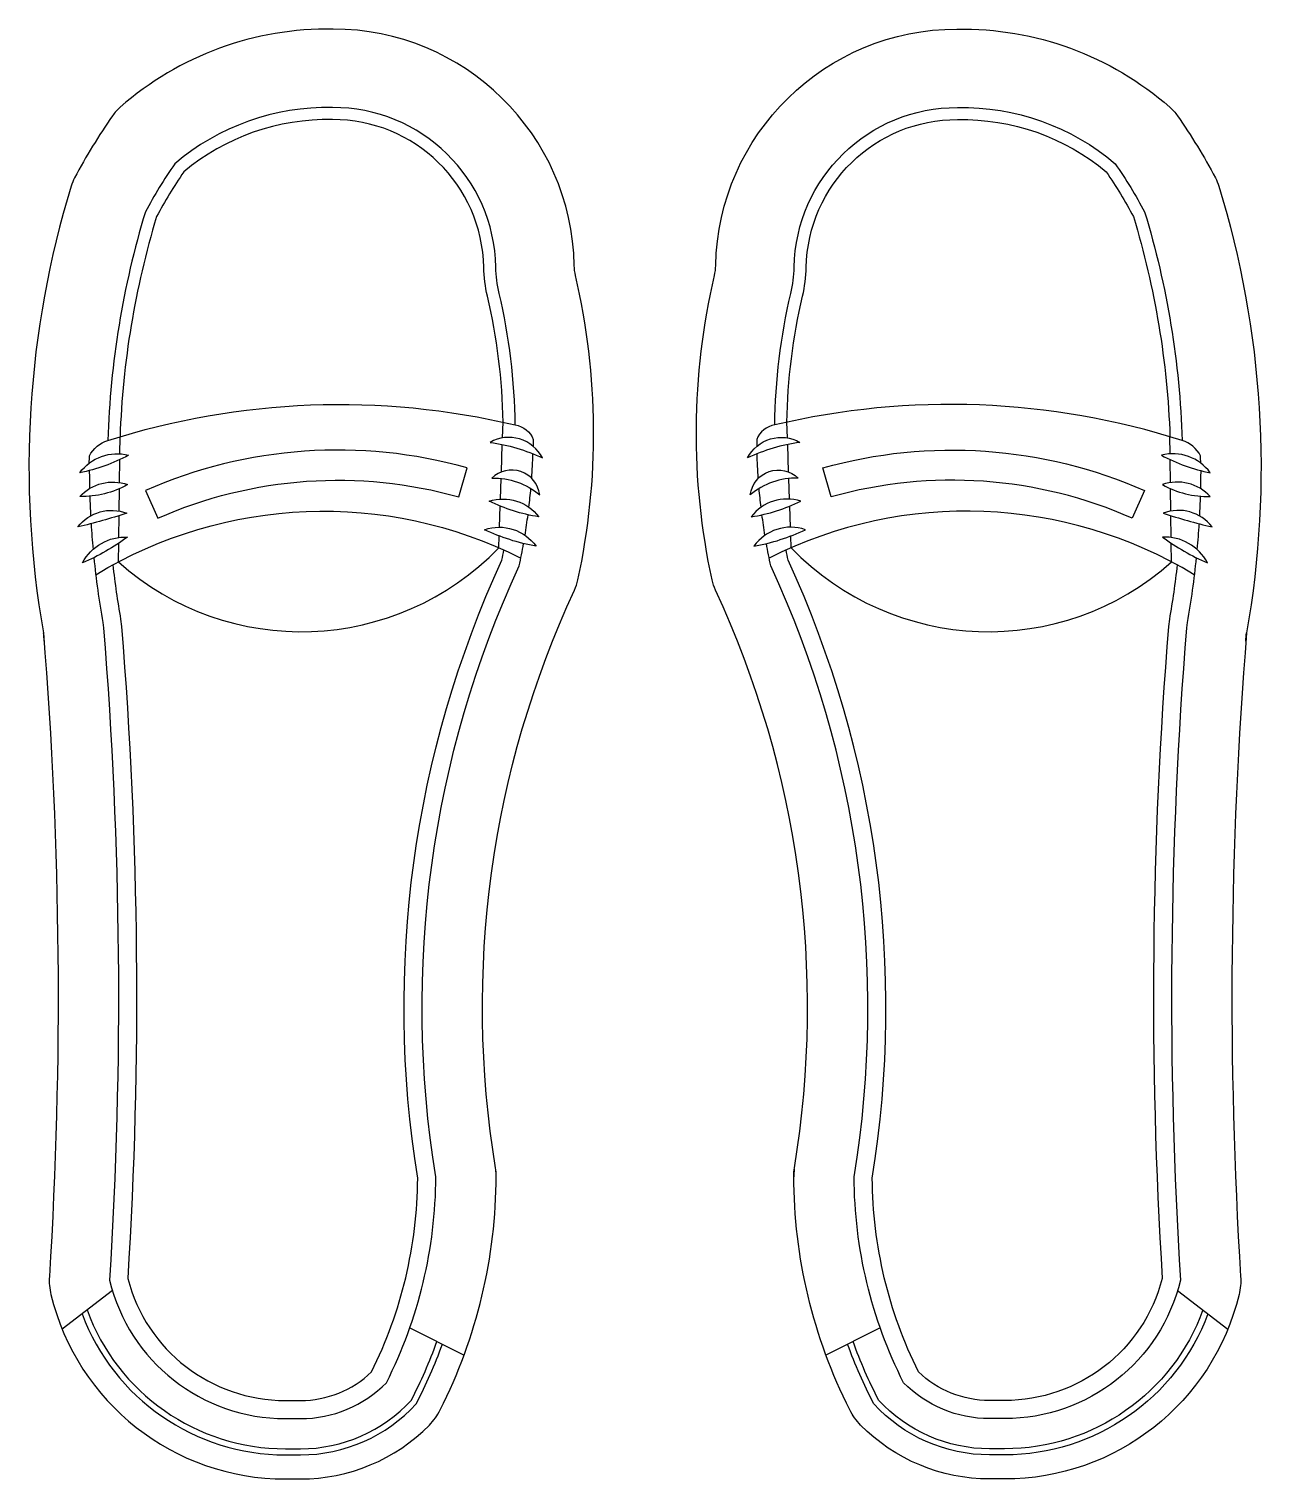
# Model space of a CAD drawing. Extents: x 14.77 to 14.974, y 9.458 to 9.699.
import ezdxf

# ---------------------------------------------------------------- set-up
doc = ezdxf.new("R2010")
doc.units = 0
doc.layers.add('ACES', color=7, linetype='CONTINUOUS')
doc.layers.add('ACES-I', color=251, linetype='CONTINUOUS')

msp = doc.modelspace()

# ---------------------------------------------------------------- linework, layer by layer
at = {"layer": 'ACES', "color": 0}
for points in [[(14.77244503854924, 9.59713017602789, 0.04346916395906939), (14.77232456191128, 9.598513328798637, -0.03577406244502482), (14.77331176241448, 9.49183986210751, 0.07526721149011809), (14.77357483378194, 9.488857714565654, 0.3460363701458556), (14.81244503854924, 9.458297374588591), (14.81494503854924, 9.458297374588591, 0.2007049989933992), (14.83630400672771, 9.467230944460281, 0.07787211473828977), (14.83811068867026, 9.469745262432346, 0.116948041135048), (14.84738570587502, 9.508517852946454, 0.04123081959932684), (14.84727985565074, 9.50983073992577, -0.1504562861209406), (14.8603666605548, 9.605600582393958, 0.05514286220955558), (14.86092723779708, 9.607268100346195, 0.1113605289031166), (14.86054000942979, 9.657715180316826, -0.05231885597879839), (14.86033194681609, 9.659371798818558, 0.4082516175835005), (14.82034026823672, 9.69855592848313), (14.82034026823671, 9.69855592848313, 0.1857997085370875), (14.78507438979508, 9.685625883521533, 0.06046726145622949), (14.78378704427798, 9.684190769235714, 0.03135983742080004), (14.77750587858763, 9.673892551142975, 0.04671774096230602), (14.77693651205718, 9.672513774010248, 0.1185558324439818), (14.77232456191128, 9.598513328798637)], [(14.97166522010028, 9.59713017602789, -0.04346916395906939), (14.97178569673824, 9.598513328798637, 0.03577406244502482), (14.97079849623504, 9.49183986210751, -0.07526721149011809), (14.97053542486758, 9.488857714565654, -0.3460363701458556), (14.93166522010028, 9.458297374588591), (14.92916522010028, 9.458297374588591, -0.2007049989933992), (14.90780625192181, 9.467230944460281, -0.07787211473828977), (14.90599956997925, 9.469745262432346, -0.116948041135048), (14.8967245527745, 9.508517852946454, -0.04123081959932684), (14.89683040299878, 9.50983073992577, 0.1504562861209406), (14.88374359809472, 9.605600582393958, -0.05514286220955558), (14.88318302085244, 9.607268100346195, -0.1113605289031166), (14.88357024921973, 9.657715180316826, 0.05231885597879839), (14.88377831183343, 9.659371798818558, -0.4082516175835005), (14.9237699904128, 9.69855592848313), (14.9237699904128, 9.69855592848313, -0.1857997085370875), (14.95903586885444, 9.685625883521533, -0.06046726145622949), (14.96032321437154, 9.684190769235714, -0.03135983742080004), (14.96660438006189, 9.673892551142975, -0.04671774096230602), (14.96717374659234, 9.672513774010248, -0.1185558324439818), (14.97178569673824, 9.598513328798637)]]:
    msp.add_lwpolyline(points, format="xyb", dxfattribs=at)
at = {"layer": 'ACES-I', "color": 0}
for p, q in [((14.84844114222804, 9.630809230235206), (14.84853000171101, 9.633413611289276)), ((14.89566911642147, 9.630809230235206), (14.8955802569385, 9.633413611289276)), ((14.78499107530866, 9.628166416014066), (14.78502672110213, 9.631001477653088)), ((14.95911918334086, 9.628166416014066), (14.95908353754739, 9.631001477653088)), ((14.8482483650877, 9.625159128352887), (14.84840388340328, 9.629717211982605)), ((14.89586189356182, 9.625159128352887), (14.89570637524624, 9.629717211982605)), ((14.7849311939072, 9.623403793341915), (14.78497890241976, 9.627198254361149)), ((14.95917906474232, 9.623403793341915), (14.95913135622975, 9.627198254361149)), ((14.84809506169865, 9.620665961966814), (14.84821153417626, 9.624079651804548)), ((14.89601519695087, 9.620665961966814), (14.89589872447326, 9.624079651804548)), ((14.78487191712164, 9.618689258345174), (14.78491840835503, 9.622386903971401)), ((14.95923834152788, 9.618689258345174), (14.95919185029449, 9.622386903971401)), ((14.78481684263743, 9.614308950256504), (14.78486229545932, 9.61792400659717)), ((14.84793623123336, 9.616010802598577), (14.84805531459163, 9.619501014692702)), ((14.89617402741615, 9.616010802598577), (14.89605494405788, 9.619501014692702)), ((14.95929341601209, 9.614308950256504), (14.9592479631902, 9.61792400659717)), ((14.78476591794321, 9.610258692624454), (14.78480464113339, 9.6133385127191)), ((14.84782023751631, 9.612611144745433), (14.8478866864281, 9.614558694755326)), ((14.89629002113321, 9.612611144745433), (14.89622357222142, 9.614558694755326)), ((14.95934434070631, 9.610258692624454), (14.95930561751612, 9.6133385127191)), ((14.78217396611381, 9.600242269762067), (14.7822919592426, 9.599320168584196)), ((14.78512878737458, 9.600760952051097), (14.78528217844199, 9.599562220519864)), ((14.95898147127494, 9.600760952051097), (14.95882808020752, 9.599562220519864)), ((14.9619362925357, 9.600242269762067), (14.96181829940692, 9.599320168584196)), ((14.78375485332426, 9.489529634186617), (14.77543049530763, 9.4831341431185)), ((14.96035540532526, 9.489529634186617), (14.96867976334188, 9.4831341431185)), ((14.83305317670804, 9.4833269563542), (14.84206049666425, 9.478825572859153)), ((14.91105708194148, 9.4833269563542), (14.90204976198526, 9.478825572859153))]:
    msp.add_line(p, q, dxfattribs=at)
for points in [[(14.85053730461954, 9.632955671976937, 0.05417111073678896), (14.84788081563875, 9.654758017392501, -0.05231885597876648), (14.84733465127779, 9.659106640959545, 0.4093443755856876), (14.82023914923563, 9.685555739129644, 0.1825671189950719), (14.79408801026768, 9.676232771186928, 0.02810776981191411), (14.78922485518016, 9.668243123717131, 0.06620537937071677), (14.78300497466997, 9.630375062553016, 0.1177352190881862)], [(14.89357295402997, 9.632955671976937, -0.05417111073678896), (14.89622944301076, 9.654758017392501, 0.05231885597876648), (14.89677560737173, 9.659106640959545, -0.4093443755856876), (14.92387110941389, 9.685555739129644, -0.1825671189950719), (14.95002224838184, 9.676232771186928, -0.02810776981191411), (14.95488540346936, 9.668243123717131, -0.06620537937071677), (14.96110528397955, 9.630375062553016, -0.1177352190881862)], [(14.84853000171101, 9.633413611289276, 0.05295345106655773), (14.84593324736321, 9.654303069250291, -0.05231885597878977), (14.84533506734882, 9.65906584744277, 0.409604855228317), (14.8202243320765, 9.683555659657818, 0.1808950363850703), (14.79558386024961, 9.67487783208576, 0.02668100543989402), (14.79108138198635, 9.667473353374556, 0.0646580546176441), (14.78502672110213, 9.631001477653088, 0.1173878747421464)], [(14.8955802569385, 9.633413611289276, -0.05295345106655773), (14.89817701128631, 9.654303069250291, 0.05231885597878977), (14.89877519130069, 9.65906584744277, -0.409604855228317), (14.92388592657302, 9.683555659657818, -0.1808950363850703), (14.9485263983999, 9.67487783208576, -0.02668100543989402), (14.95302887666317, 9.667473353374556, -0.0646580546176441), (14.95908353754739, 9.631001477653088, -0.1173878747421464)], [(14.77993866714644, 9.626643845983365, -0.002000886055291101), (14.77994917818531, 9.627832688225924, -0.2024225358988186), (14.78300497467002, 9.630375062553032, -0.1361505669649836), (14.85053730461954, 9.632955671976937, -0.2669975516794631), (14.85353998310547, 9.630519476524222, -0.002638977512941828), (14.85352239740298, 9.629414847521087)], [(14.96417159150308, 9.626643845983365, 0.002000886055291101), (14.9641610804642, 9.627832688225924, 0.2024225358988186), (14.96110528397949, 9.630375062553032, 0.1361505669649836), (14.89357295402997, 9.632955671976937, 0.2669975516794631), (14.89057027554404, 9.630519476524222, 0.002638977512941828), (14.89058786124654, 9.629414847521087)], [(14.85327528998173, 9.624111652613296, 0.009706195430766028), (14.85348856512902, 9.62816905207601, -0.0523188559787548)], [(14.89083496866779, 9.624111652613296, -0.009706195430766028), (14.8906216935205, 9.62816905207601, 0.0523188559787548)], [(14.77993787530838, 9.62539438029565, 0.005017752018246825), (14.77997844287202, 9.622413265946655, 0.1182354372067352)], [(14.96417238334114, 9.62539438029565, -0.005017752018246825), (14.9641318157775, 9.622413265946655, -0.1182354372067352)], [(14.78001399720409, 9.621140543517475, 0.005490966814927488), (14.78015488166996, 9.617881043321708, 0.1182354372067352)], [(14.85281729754845, 9.619305042407147, 0.007518198731577918), (14.85314098323852, 9.622435579893672, -0.0523188559787548)], [(14.89129296110107, 9.619305042407147, -0.007518198731577918), (14.890969275411, 9.622435579893672, 0.0523188559787548)], [(14.96409626144543, 9.621140543517475, -0.005490966814927488), (14.96395537697956, 9.617881043321708, -0.1182354372067352)], [(14.78100649765772, 9.608131255446885, -0.2581999048428096), (14.85147158154214, 9.610899240327003, -0.2581999048428096)], [(14.85216268162024, 9.614673675318834, 0.008195959643012831), (14.85266307269873, 9.618067899621165, -0.0523188559787548)], [(14.89194757702927, 9.614673675318834, -0.008195959643012831), (14.89144718595079, 9.618067899621165, 0.0523188559787548)], [(14.96310376099179, 9.608131255446885, 0.2581999048428096), (14.89263867710737, 9.610899240327003, 0.2581999048428096)], [(14.78023055117836, 9.616589723840644, 0.007176619729446199), (14.78055957017302, 9.612338427280836, 0.1182354372067352)], [(14.96387970747115, 9.616589723840644, -0.007176619729446199), (14.9635506884765, 9.612338427280836, -0.1182354372067352)], [(14.7822919592426, 9.599320168584196, -0.03577406244502478), (14.78329238497377, 9.491217629571386, 0.3460363701458192), (14.81244503854924, 9.468297374588591), (14.81494503854924, 9.468297374588591, 0.2007049989935015), (14.82918435066822, 9.474253087836392, 0.1164051178090614), (14.83738522826186, 9.508373839319097, -0.1498845761124381), (14.85120205631728, 9.609607685682747, 0.008976551393205622), (14.85192676961446, 9.613294761701239, -0.0523188559787548)], [(14.96181829940692, 9.599320168584196, 0.03577406244502478), (14.96081787367575, 9.491217629571386, -0.3460363701458192), (14.93166522010028, 9.468297374588591), (14.92916522010028, 9.468297374588591, -0.2007049989935015), (14.91492590798129, 9.474253087836392, -0.1164051178090614), (14.90672503038766, 9.508373839319097, 0.1498845761124381), (14.89290820233223, 9.609607685682747, -0.008976551393205622), (14.89218348903506, 9.613294761701239, 0.0523188559787548)], [(14.78069154196008, 9.610971037374743, 0.01823392912721192), (14.78217396611381, 9.600242269762067, 0.1182354372067352)], [(14.78528217844199, 9.599562220519864, -0.03562018239113448), (14.78631547828307, 9.49149692752265, 0.341459820515841), (14.81244503854924, 9.471297374588591), (14.81494503854924, 9.471297374588591, 0.1937333963790409), (14.8267236987519, 9.476039186964389, 0.1138813755157808), (14.83438383052733, 9.508140124389856, -0.1490336180221414), (14.8483380158686, 9.610561045901296, 0.004191473506734139), (14.84867731201626, 9.612231315302864, -0.05231885597876648)], [(14.95882808020752, 9.599562220519864, 0.03562018239113448), (14.95779478036645, 9.49149692752265, -0.341459820515841), (14.93166522010028, 9.471297374588591), (14.92916522010028, 9.471297374588591, -0.1937333963790409), (14.91738655989761, 9.476039186964389, -0.1138813755157808), (14.90972642812219, 9.508140124389856, 0.1490336180221414), (14.89577224278092, 9.610561045901296, -0.004191473506734139), (14.89543294663325, 9.612231315302864, 0.05231885597876648)], [(14.96341871668943, 9.610971037374743, -0.01823392912721192), (14.9619362925357, 9.600242269762067, -0.1182354372067352)], [(14.78383734883616, 9.609760370791532, 0.01562020770870422), (14.78512878737458, 9.600760952051097, 0.1177352190881862)], [(14.96027290981336, 9.609760370791532, -0.01562020770870422), (14.95898147127494, 9.600760952051097, -0.1177352190881862)], [(14.77956237542824, 9.486308610429143, 0.3151478611932527), (14.81244503854924, 9.46329737458859), (14.81494503854923, 9.46329737458859, 0.209181508560047), (14.83330589273183, 9.471330376218654, 0.03269476358817972), (14.8375587654697, 9.481075300702372, -0.151321166715557)], [(14.96454788322128, 9.486308610429143, -0.3151478611932527), (14.93166522010028, 9.46329737458859), (14.92916522010028, 9.46329737458859, -0.209181508560047), (14.91080436591769, 9.471330376218654, -0.03269476358817972), (14.90655149317981, 9.481075300702372, 0.151321166715557)], [(14.77873203785106, 9.485670673359667, 0.3127453024762957), (14.81244503854924, 9.46229737458859), (14.81494503854923, 9.46229737458859, 0.210549283067168), (14.83413253287659, 9.470752003078196, 0.03274512836952108), (14.83845939753158, 9.480625212294482, 0.03310309060409367)], [(14.96537822079846, 9.485670673359667, -0.3127453024762957), (14.93166522010028, 9.46229737458859), (14.92916522010028, 9.46229737458859, -0.210549283067168), (14.90997772577293, 9.470752003078196, -0.03274512836952108), (14.90565086111794, 9.480625212294482, -0.03310309060409367)]]:
    msp.add_lwpolyline(points, format="xyb", dxfattribs=at)
for points in [[(14.8463680483167, 9.630072318526572, -0.07583863179607607), (14.85505962497582, 9.627481405718703, 0.4271769102192536)], [(14.89774221033282, 9.630072318526572, 0.07583863179607607), (14.88905063367369, 9.627481405718703, -0.4271769102192536)], [(14.7783602730541, 9.62504289768733, -0.3071267410013604), (14.78644191450907, 9.627938626369678, -0.07698365025660592)], [(14.78926450137562, 9.62208392409977), (14.79128035194737, 9.617508298844967, -0.1740209711940613), (14.84120972331078, 9.621028502982966), (14.84256362683078, 9.62584170828282, 0.1740209711940613)], [(14.95484575727389, 9.62208392409977), (14.95282990670215, 9.617508298844967, 0.1740209711940613), (14.90290053533873, 9.621028502982966), (14.90154663181874, 9.62584170828282, -0.1740209711940613)], [(14.96574998559542, 9.62504289768733, 0.3071267410013604), (14.95766834414045, 9.627938626369678, 0.07698365025660592)], [(14.84667301591877, 9.62412845638538, -0.1857458603309889), (14.85460217357271, 9.621385135640269, 0.6237038025899114)], [(14.89743724273074, 9.62412845638538, 0.1857458603309889), (14.8895080850768, 9.621385135640269, -0.6237038025899114)], [(14.7783602730541, 9.621080322926533, -0.3020502342125984), (14.78628943070803, 9.623061610306932, -0.1310767614420772)], [(14.96574998559542, 9.621080322926533, 0.3020502342125984), (14.95782082794148, 9.623061610306932, 0.1310767614420772)], [(14.84621556451566, 9.620318289561823, -0.318156058107336), (14.85444968977167, 9.617727373593208, -0.07387062581273006)], [(14.89789469413385, 9.620318289561823, 0.318156058107336), (14.88966056887784, 9.617727373593208, 0.07387062581273006)], [(14.77805530545202, 9.616050898926545, -0.3318715915081678), (14.78613694690699, 9.618337002181423, -0.022406301668127)], [(14.96605495319749, 9.616050898926545, 0.3318715915081678), (14.95797331174252, 9.618337002181423, 0.022406301668127)], [(14.84545314551048, 9.615593681436314, -0.3355123727634305), (14.85399223836856, 9.612850357530462, -0.06474098226562292)], [(14.89865711313904, 9.615593681436314, 0.3355123727634305), (14.89011802028095, 9.612850357530462, 0.06474098226562292)], [(14.77881772445721, 9.610107036785353, -0.2911166583259859), (14.78628943070803, 9.614374427420628, -0.05717503153064286)], [(14.96529253419231, 9.610107036785353, 0.2911166583259859), (14.95782082794148, 9.614374427420628, 0.05717503153064286)]]:
    msp.add_lwpolyline(points, format="xyb", close=True, dxfattribs=at)
for centre, radius, start, end in [((14.81507103155111, 9.644190225198775), 0.0454944921240993, 228.2311492086275, 316.0420899462601), ((14.92903922709841, 9.644190225198775), 0.0454944921240993, 223.9579100537398, 311.7688507913725), ((14.83738542622289, 9.508426444178907), 0.01, 359.8041157890141, 6.943315531270595), ((14.83738542622289, 9.508426444178907), 0.01, 359.8041157890141, 6.943315531270595), ((14.90672483242663, 9.508426444178907), 0.01, 173.0566844687294, 180.1958842109859), ((14.90672483242663, 9.508426444178907), 0.01, 173.0566844687294, 180.1958842109859)]:
    msp.add_arc(centre, radius, start, end, dxfattribs=at)

doc.saveas('drawing.dxf')
